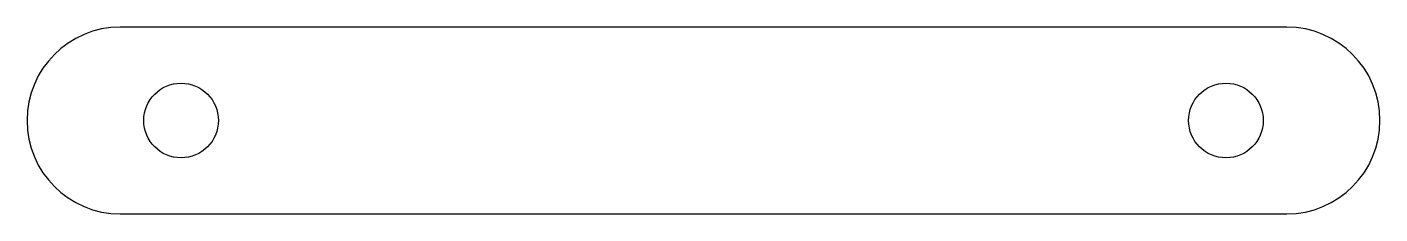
# Model space of a CAD drawing. Header units: millimetres. Extents: x -4.5 to 35.4, y -2.7 to 2.7.
import ezdxf

# ---------------------------------------------------------------- set-up
doc = ezdxf.new("R2010")
doc.units = ezdxf.units.MM

msp = doc.modelspace()

# ---------------------------------------------------------------- linework, layer by layer
msp.add_lwpolyline([(-1.7925, -2.75), (32.6075, -2.75, 1), (32.6075, 2.75), (-1.7925, 2.75, 1)], format="xyb", close=True)
for centre in [(0, 0), (30.815, 0)]:
    msp.add_circle(centre, 1.1)

doc.saveas('drawing.dxf')
